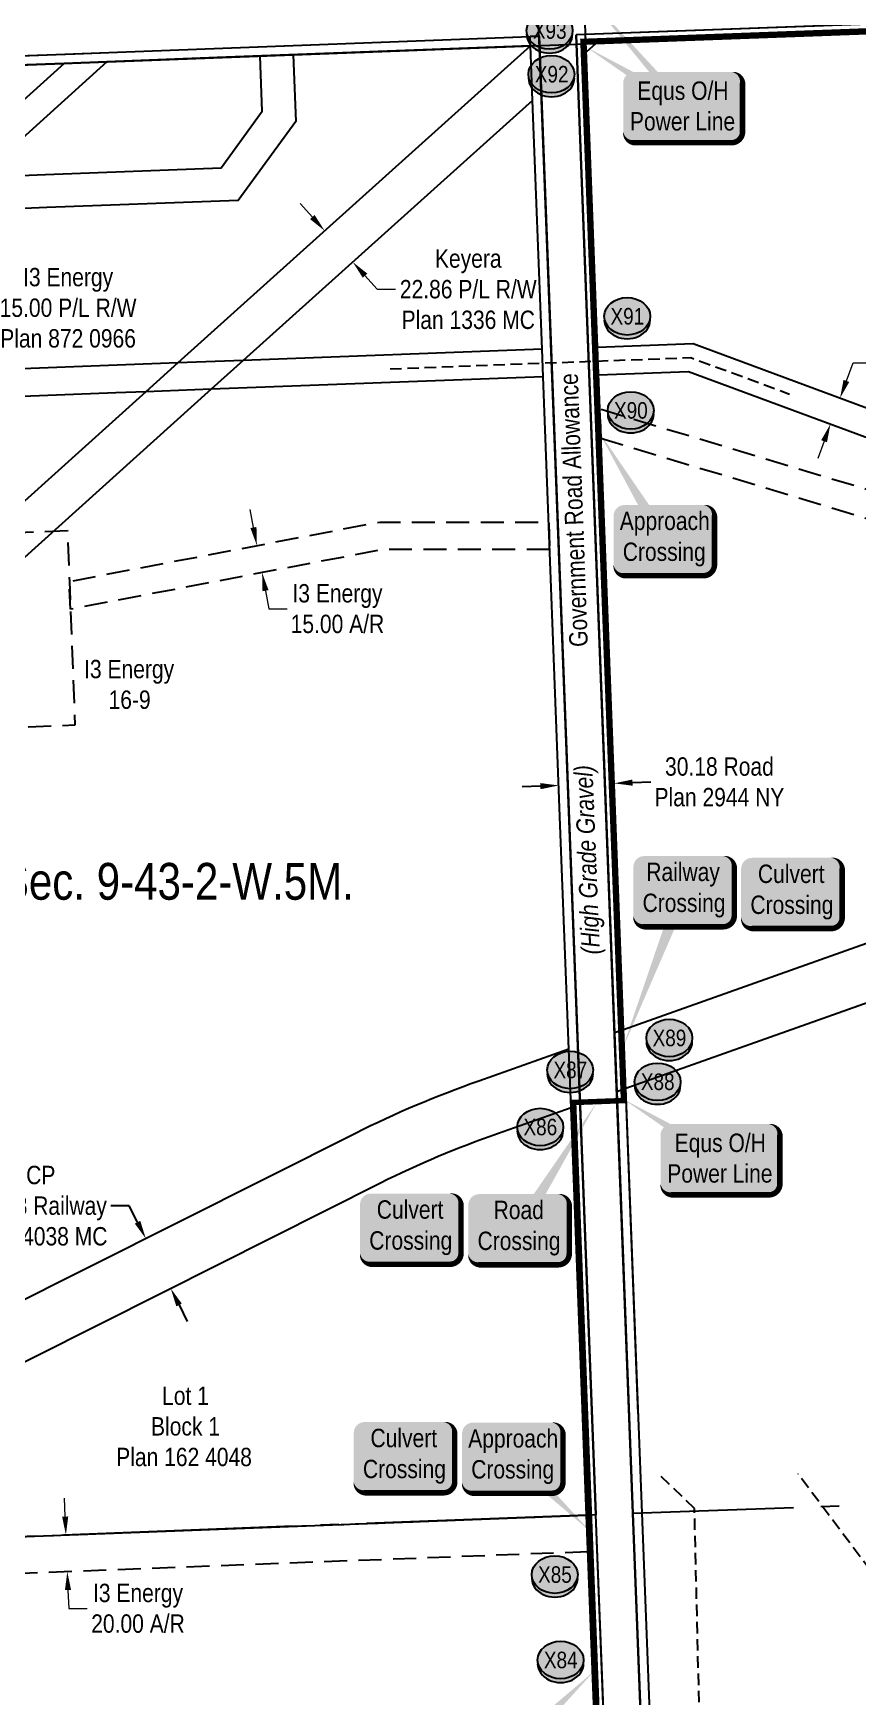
# Model space of a CAD drawing. Extents: x 683901 to 697439, y 5834844 to 5859401.
# Drawn here: x 687605 to 688053, y 5841384 to 5842289 of the extents above; entities that cross this region are included whole.
import ezdxf
from ezdxf.enums import TextEntityAlignment as Align

# ---------------------------------------------------------------- set-up
doc = ezdxf.new("R2010")
doc.units = 0
doc.header["$LTSCALE"] = 5
doc.header["$PDSIZE"] = 0.5
for name, pattern in [('foc-ACCESSROAD', [3.75, 2.5, -1.25]), ('foc-QUARTERLINE', [33, 25, -3, 2, -3]), ('UG_PIPE', [1.875, 1.25, -0.625])]:
    doc.linetypes.add(name, pattern=pattern)
doc.layers.get('Defpoints').update_dxf_attribs({"color": 9})
for name, color, linetype in [('AS-PIPE-UG', 44, 'UG_PIPE'), ('AS-POWER', 104, 'foc-POWER'), ('AS-POWER-T', 104, 'Continuous'), ('AS-TELEPHONE', 224, 'foc-TEL'), ('C-SYMBOL', 7, 'Continuous'), ('CG-NOTES', 7, 'Continuous'), ('F-AR', 190, 'foc-ACCESSROAD'), ('F-RW', 190, 'Continuous'), ('F-WS', 190, 'foc-ACCESSROAD'), ('L-QSEC', 8, 'foc-QUARTERLINE'), ('L-ROAD-T', 7, 'Continuous'), ('L-SEC', 7, 'Continuous'), ('L-TITLEDB', 4, 'Continuous'), ('L-TITLEDB-T', 4, 'Continuous'), ('P-CROSSINGS', 250, 'Continuous')]:
    doc.layers.add(name, color=color, linetype=linetype)
for name, color, linetype, lineweight in [('F-RW-T', 190, 'Continuous', 9), ('F-WS-T', 190, 'Continuous', 9), ('T-TEXT', 48, 'Continuous', 18)]:
    doc.layers.add(name, color=color, linetype=linetype, lineweight=lineweight)
doc.layers.add('P-PROPOSED-WL4', color=7, linetype='Continuous', true_color=0x5b5bc8)
doc.styles.add('175L', font='ARIALN.TTF', dxfattribs={"height": 20})
doc.styles.add('80', font='ARIALN.TTF', dxfattribs={"height": 10})
doc.styles.add('80CG', font='ARIALN.TTF', dxfattribs={"height": 10})
doc.styles.add('80L', font='ARIALN.TTF', dxfattribs={"height": 10})
doc.styles.add('80LS', font='ARIALNI.TTF', dxfattribs={"height": 10})
doc.styles.add('Crossing', font='ARIALN.TTF', dxfattribs={"height": 10})
doc.styles.add('foc-LtypeFont', font='ARIALN.TTF', dxfattribs={"height": 7.35})
doc.linetypes.add('foc-POWER', pattern='A,6,-1,["P",foc-LtypeFont,S=0.2,R=0,X=-0.625,Y=-0.75],-1.24,4', length=12.24)
doc.linetypes.add('foc-TEL', pattern='A,2,-1,["T",foc-LtypeFont,S=0.2,R=0,X=-0.425,Y=-0.75],-1.24,8', length=12.24)
doc.linetypes.add('foc-TEL-NOLINE', pattern='A,0,-2,["T",foc-LtypeFont,S=0.2,R=0,X=-0.425,Y=-0.75],-10.24', length=12.24)
doc.dimstyles.new('Compass 5 000', dxfattribs={"dimscale": 5, "dimtxt": 9, "dimasz": 2, "dimexe": 0.2, "dimexo": 0.0625, "dimgap": 0.5, "dimtad": 0, "dimtih": 1, "dimtoh": 1, "dimzin": 0, "dimdsep": 46, "dimtxsty": '80CG', "dimcen": 0.1, "dimse1": 1, "dimse2": 1, "dimclrd": 256, "dimclrt": 256, "dimaunit": 1, "dimadec": 4, "dimazin": 0, "dimtfac": 0.06, "dimtofl": 0, "dimtmove": 0, "dimatfit": 1, "dimfxl": 0.2, "dimtolj": 1, "dimtzin": 0, "dimlwd": -1, "dimarcsym": 0})

# ---------------------------------------------------------------- blocks, each defined once
blk = doc.blocks.new('*U980')
h = blk.add_hatch(color=59)
edge = h.paths.add_edge_path()
edge.add_line((-21.5, -20), (21.5, -20))
edge.add_arc((21.5, -14), 6, 270, 360)
edge.add_line((27.5, -14), (27.5, 12.5))
edge.add_arc((21.5, 12.5), 6, 0, 90)
edge.add_line((21.5, 18.5), (-21.5, 18.5))
edge.add_arc((-21.5, 12.5), 6, 90, 180)
edge.add_line((-27.5, 12.5), (-27.5, -14))
edge.add_arc((-21.5, -14), 6, 180, 270)
at = {"color": 1, "flags": 128}
blk.add_lwpolyline([(-35.94, 59.12, 0, 7.5, 0), (0, 0, 0, 0, 0)], format="xyseb", dxfattribs=at)
blk.add_lwpolyline([(-21.5, -20, 3, 3, 0), (21.5, -20, 3, 3, 0.414214), (27.5, -14, 3, 3, 0), (27.5, 12.5, 3, 0, 0.414214), (21.5, 18.5, 0, 0, 0), (-21.5, 18.5, 0, 0, 0.414214), (-27.5, 12.5, 0, 0, 0), (-27.5, -14, 0, 3, 0.414214)], format="xyseb", close=True, dxfattribs=at)
at = {"color": 1, "style": '80'}
blk.add_attdef('ENTER_TEXT_001', (-35.99, -5), '', height=10, dxfattribs=at)
blk = doc.blocks.new('*U981')
h = blk.add_hatch(color=59)
edge = h.paths.add_edge_path()
edge.add_line((-21.5, -20), (21.5, -20))
edge.add_arc((21.5, -14), 6, 270, 360)
edge.add_line((27.5, -14), (27.5, 12.5))
edge.add_arc((21.5, 12.5), 6, 0, 90)
edge.add_line((21.5, 18.5), (-21.5, 18.5))
edge.add_arc((-21.5, 12.5), 6, 90, 180)
edge.add_line((-27.5, 12.5), (-27.5, -14))
edge.add_arc((-21.5, -14), 6, 180, 270)
at = {"color": 1, "flags": 128}
blk.add_lwpolyline([(-21.5, -20, 3, 3, 0), (21.5, -20, 3, 3, 0.414214), (27.5, -14, 3, 3, 0), (27.5, 12.5, 3, 0, 0.414214), (21.5, 18.5, 0, 0, 0), (-21.5, 18.5, 0, 0, 0.414214), (-27.5, 12.5, 0, 0, 0), (-27.5, -14, 0, 3, 0.414214)], format="xyseb", close=True, dxfattribs=at)
blk.add_lwpolyline([(-33.76, -87.3, 0, 7.5, 0), (0, 0, 0, 0, 0)], format="xyseb", dxfattribs=at)
at = {"color": 1, "style": '80'}
blk.add_attdef('ENTER_TEXT_001', (-35.99, -5), '', height=10, dxfattribs=at)
blk = doc.blocks.new('*U982')
h = blk.add_hatch(color=254)
edge = h.paths.add_edge_path()
edge.add_line((-21.5, -20), (21.5, -20))
edge.add_arc((21.5, -14), 6, 270, 360)
edge.add_line((27.5, -14), (27.5, 12.5))
edge.add_arc((21.5, 12.5), 6, 0, 90)
edge.add_line((21.5, 18.5), (-21.5, 18.5))
edge.add_arc((-21.5, 12.5), 6, 90, 180)
edge.add_line((-27.5, 12.5), (-27.5, -14))
edge.add_arc((-21.5, -14), 6, 180, 270)
at = {"color": 160, "flags": 128}
blk.add_lwpolyline([(-21.5, -20, 3, 3, 0), (21.5, -20, 3, 3, 0.414214), (27.5, -14, 3, 3, 0), (27.5, 12.5, 3, 0, 0.414214), (21.5, 18.5, 0, 0, 0), (-21.5, 18.5, 0, 0, 0.414214), (-27.5, 12.5, 0, 0, 0), (-27.5, -14, 0, 3, 0.414214)], format="xyseb", close=True, dxfattribs=at)
at = {"color": 160, "style": '80'}
blk.add_attdef('ENTER_TEXT_001', (-26.85, -4.92), '', height=10, dxfattribs=at)
blk = doc.blocks.new('*U989')
h = blk.add_hatch(color=59)
edge = h.paths.add_edge_path()
edge.add_line((-21.5, -20), (21.5, -20))
edge.add_arc((21.5, -14), 6, 270, 360)
edge.add_line((27.5, -14), (27.5, 12.5))
edge.add_arc((21.5, 12.5), 6, 0, 90)
edge.add_line((21.5, 18.5), (-21.5, 18.5))
edge.add_arc((-21.5, 12.5), 6, 90, 180)
edge.add_line((-27.5, 12.5), (-27.5, -14))
edge.add_arc((-21.5, -14), 6, 180, 270)
at = {"color": 1, "flags": 128}
blk.add_lwpolyline([(42.89, 69.02, 0, 7.5, 0), (0, 0, 0, 0, 0)], format="xyseb", dxfattribs=at)
blk.add_lwpolyline([(-21.5, -20, 3, 3, 0), (21.5, -20, 3, 3, 0.414214), (27.5, -14, 3, 3, 0), (27.5, 12.5, 3, 0, 0.414214), (21.5, 18.5, 0, 0, 0), (-21.5, 18.5, 0, 0, 0.414214), (-27.5, 12.5, 0, 0, 0), (-27.5, -14, 0, 3, 0.414214)], format="xyseb", close=True, dxfattribs=at)
at = {"color": 1, "style": '80'}
blk.add_attdef('ENTER_TEXT_001', (-35.99, -5), '', height=10, dxfattribs=at)
blk = doc.blocks.new('*U990')
h = blk.add_hatch(color=254)
edge = h.paths.add_edge_path()
edge.add_line((-21.5, -20), (21.5, -20))
edge.add_arc((21.5, -14), 6, 270, 360)
edge.add_line((27.5, -14), (27.5, 12.5))
edge.add_arc((21.5, 12.5), 6, 0, 90)
edge.add_line((21.5, 18.5), (-21.5, 18.5))
edge.add_arc((-21.5, 12.5), 6, 90, 180)
edge.add_line((-27.5, 12.5), (-27.5, -14))
edge.add_arc((-21.5, -14), 6, 180, 270)
at = {"color": 160, "flags": 128}
blk.add_lwpolyline([(-21.5, -20, 3, 3, 0), (21.5, -20, 3, 3, 0.414214), (27.5, -14, 3, 3, 0), (27.5, 12.5, 3, 0, 0.414214), (21.5, 18.5, 0, 0, 0), (-21.5, 18.5, 0, 0, 0.414214), (-27.5, 12.5, 0, 0, 0), (-27.5, -14, 0, 3, 0.414214)], format="xyseb", close=True, dxfattribs=at)
at = {"color": 160, "style": '80'}
blk.add_attdef('ENTER_TEXT_001', (-26.85, -4.92), '', height=10, dxfattribs=at)
blk = doc.blocks.new('*U991')
h = blk.add_hatch(color=59)
edge = h.paths.add_edge_path()
edge.add_line((-21.5, -20), (21.5, -20))
edge.add_arc((21.5, -14), 6, 270, 360)
edge.add_line((27.5, -14), (27.5, 12.5))
edge.add_arc((21.5, 12.5), 6, 0, 90)
edge.add_line((21.5, 18.5), (-21.5, 18.5))
edge.add_arc((-21.5, 12.5), 6, 90, 180)
edge.add_line((-27.5, 12.5), (-27.5, -14))
edge.add_arc((-21.5, -14), 6, 180, 270)
at = {"color": 1, "flags": 128}
blk.add_lwpolyline([(-21.5, -20, 3, 3, 0), (21.5, -20, 3, 3, 0.414214), (27.5, -14, 3, 3, 0), (27.5, 12.5, 3, 0, 0.414214), (21.5, 18.5, 0, 0, 0), (-21.5, 18.5, 0, 0, 0.414214), (-27.5, 12.5, 0, 0, 0), (-27.5, -14, 0, 3, 0.414214)], format="xyseb", close=True, dxfattribs=at)
blk.add_lwpolyline([(42.07, -40.44, 0, 7.5, 0), (0, 0, 0, 0, 0)], format="xyseb", dxfattribs=at)
at = {"color": 1, "style": '80'}
blk.add_attdef('ENTER_TEXT_001', (-35.99, -5), '', height=10, dxfattribs=at)
blk = doc.blocks.new('*U992')
h = blk.add_hatch(color=254)
edge = h.paths.add_edge_path()
edge.add_line((-21.5, -20), (21.5, -20))
edge.add_arc((21.5, -14), 6, 270, 360)
edge.add_line((27.5, -14), (27.5, 12.5))
edge.add_arc((21.5, 12.5), 6, 0, 90)
edge.add_line((21.5, 18.5), (-21.5, 18.5))
edge.add_arc((-21.5, 12.5), 6, 90, 180)
edge.add_line((-27.5, 12.5), (-27.5, -14))
edge.add_arc((-21.5, -14), 6, 180, 270)
at = {"color": 160, "flags": 128}
blk.add_lwpolyline([(-21.5, -20, 3, 3, 0), (21.5, -20, 3, 3, 0.414214), (27.5, -14, 3, 3, 0), (27.5, 12.5, 3, 0, 0.414214), (21.5, 18.5, 0, 0, 0), (-21.5, 18.5, 0, 0, 0.414214), (-27.5, 12.5, 0, 0, 0), (-27.5, -14, 0, 3, 0.414214)], format="xyseb", close=True, dxfattribs=at)
at = {"color": 160, "style": '80'}
blk.add_attdef('ENTER_TEXT_001', (-26.85, -4.92), '', height=10, dxfattribs=at)
blk = doc.blocks.new('*U993')
h = blk.add_hatch(color=59)
edge = h.paths.add_edge_path()
edge.add_line((-21.5, -20), (21.5, -20))
edge.add_arc((21.5, -14), 6, 270, 360)
edge.add_line((27.5, -14), (27.5, 12.5))
edge.add_arc((21.5, 12.5), 6, 0, 90)
edge.add_line((21.5, 18.5), (-21.5, 18.5))
edge.add_arc((-21.5, 12.5), 6, 90, 180)
edge.add_line((-27.5, 12.5), (-27.5, -14))
edge.add_arc((-21.5, -14), 6, 180, 270)
at = {"color": 1, "flags": 128}
blk.add_lwpolyline([(41.78, 40.34, 0, 7.5, 0), (0, 0, 0, 0, 0)], format="xyseb", dxfattribs=at)
blk.add_lwpolyline([(-21.5, -20, 3, 3, 0), (21.5, -20, 3, 3, 0.414214), (27.5, -14, 3, 3, 0), (27.5, 12.5, 3, 0, 0.414214), (21.5, 18.5, 0, 0, 0), (-21.5, 18.5, 0, 0, 0.414214), (-27.5, 12.5, 0, 0, 0), (-27.5, -14, 0, 3, 0.414214)], format="xyseb", close=True, dxfattribs=at)
at = {"color": 1, "style": '80'}
blk.add_attdef('ENTER_TEXT_001', (-35.99, -5), '', height=10, dxfattribs=at)
blk = doc.blocks.new('*D1255')
at = {"layer": 'Defpoints', "color": 0, "transparency": 16777216}
for p in [(687778.45, 5842164.77), (687610.75, 5842044.66), (687626.04, 5842027.66)]:
    blk.add_point(p, dxfattribs=at)
at = {"layer": 'F-RW-T', "transparency": 16777216}
for p, q in [((687756.47, 5842189.2), (687749.78, 5842196.63)), ((687785.13, 5842157.33), (687791.82, 5842149.9)), ((687791.82, 5842149.9), (687801.82, 5842149.9))]:
    blk.add_line(p, q, dxfattribs=at)
for points in [[(687757.71, 5842190.31), (687755.23, 5842188.08), (687763.16, 5842181.76)], [(687786.37, 5842158.45), (687783.89, 5842156.22), (687778.45, 5842164.77)]]:
    blk.add_solid(points, dxfattribs=at)
at = {"layer": 'F-RW-T', "transparency": 16777216, "insert": (687841.36, 5842149.9), "char_height": 10, "attachment_point": 5, "style": '80CG'}
blk.add_mtext('\\A1;Keyera\\P22.86 P/L R/W\\PPlan 1336 MC', dxfattribs=at)
blk = doc.blocks.new('*D1260')
at = {"layer": 'Defpoints', "color": 0, "transparency": 16777216}
for p in [(688038.59, 5842076.6), (688109.52, 5842066.34), (688104.31, 5842052.27)]:
    blk.add_point(p, dxfattribs=at)
at = {"layer": 'F-RW-T', "transparency": 16777216}
for p, q in [((688047.27, 5842100.05), (688050.9, 5842109.85)), ((688050.9, 5842109.85), (688060.9, 5842109.85)), ((688035.11, 5842067.22), (688031.64, 5842057.84))]:
    blk.add_line(p, q, dxfattribs=at)
for points in [[(688045.71, 5842100.63), (688048.83, 5842099.47), (688043.8, 5842090.67)], [(688033.55, 5842067.8), (688036.68, 5842066.64), (688038.59, 5842076.6)]]:
    blk.add_solid(points, dxfattribs=at)
at = {"layer": 'F-RW-T', "transparency": 16777216, "insert": (688099.98, 5842109.85), "char_height": 10, "attachment_point": 5, "style": '80CG'}
blk.add_mtext('\\A1;CNRL\\P15.00 P/L R/W\\PPlan 902 0088', dxfattribs=at)
blk = doc.blocks.new('*D1269')
at = {"layer": 'Defpoints', "color": 0, "transparency": 16777216}
for p in [(687558.51, 5842138.25), (687543.86, 5842131.85), (687558.83, 5842132.74)]:
    blk.add_point(p, dxfattribs=at)
at = {"layer": 'F-RW-T', "transparency": 16777216}
for p, q in [((687568.49, 5842138.85), (687584.39, 5842139.8)), ((687533.55, 5842136.76), (687523.56, 5842136.17))]:
    blk.add_line(p, q, dxfattribs=at)
for points in [[(687533.45, 5842138.43), (687533.65, 5842135.1), (687543.53, 5842137.36)], [(687568.39, 5842140.51), (687568.59, 5842137.18), (687558.51, 5842138.25)]]:
    blk.add_solid(points, dxfattribs=at)
at = {"layer": 'F-RW-T', "transparency": 16777216, "insert": (687623.47, 5842139.8), "char_height": 10, "attachment_point": 5, "style": '80CG'}
blk.add_mtext('\\A1;I3 Energy\\P15.00 P/L R/W\\PPlan 872 0966', dxfattribs=at)
blk = doc.blocks.new('*D1317')
at = {"layer": 'Defpoints', "color": 0, "transparency": 16777216}
for p in [(687722.88, 5842009.79), (687725.7, 5841995.06), (687729.1, 5841995.71)]:
    blk.add_point(p, dxfattribs=at)
at = {"layer": 'F-RW-T', "transparency": 16777216}
for p, q in [((687724.4, 5842020.27), (687722.53, 5842030.09)), ((687730.98, 5841985.89), (687732.85, 5841976.07)), ((687732.85, 5841976.07), (687742.85, 5841976.07))]:
    blk.add_line(p, q, dxfattribs=at)
for points in [[(687726.04, 5842020.58), (687722.77, 5842019.95), (687726.28, 5842010.44)], [(687732.61, 5841986.2), (687729.34, 5841985.58), (687729.1, 5841995.71)]]:
    blk.add_solid(points, dxfattribs=at)
at = {"layer": 'F-RW-T', "transparency": 16777216, "insert": (687770.14, 5841976.07), "char_height": 10, "attachment_point": 5, "style": '80CG'}
blk.add_mtext('\\A1;I3 Energy\\P15.00 A/R', dxfattribs=at)
blk = doc.blocks.new('*D1318')
at = {"layer": 'Defpoints', "color": 0, "transparency": 16777216}
for p in [(687617.57, 5841471.88), (687618.34, 5841451.89), (687623.04, 5841452.07)]:
    blk.add_point(p, dxfattribs=at)
at = {"layer": 'F-RW-T', "transparency": 16777216}
for p, q in [((687621.9, 5841482.05), (687621.52, 5841492.04)), ((687623.42, 5841442.08), (687623.8, 5841432.09)), ((687623.8, 5841432.09), (687633.8, 5841432.09))]:
    blk.add_line(p, q, dxfattribs=at)
for points in [[(687623.56, 5841482.11), (687620.23, 5841481.99), (687622.28, 5841472.06)], [(687625.09, 5841442.14), (687621.76, 5841442.02), (687623.04, 5841452.07)]]:
    blk.add_solid(points, dxfattribs=at)
at = {"layer": 'F-RW-T', "transparency": 16777216, "insert": (687661.54, 5841432.09), "char_height": 10, "attachment_point": 5, "style": '80CG'}
blk.add_mtext('\\A1;I3 Energy\\P20.00 A/R', dxfattribs=at)
blk = doc.blocks.new('*D1138')
at = {"layer": 'Defpoints', "color": 0, "transparency": 16777216}
for p in [(687665.78, 5841633.3), (687675.59, 5841638.22), (687689.21, 5841611.08)]:
    blk.add_point(p, dxfattribs=at)
at = {"layer": 'L-TITLEDB-T', "transparency": 16777216}
for p, q in [((687656.81, 5841651.18), (687646.81, 5841651.18)), ((687661.29, 5841642.24), (687656.81, 5841651.18)), ((687683.88, 5841597.21), (687688.37, 5841588.28))]:
    blk.add_line(p, q, dxfattribs=at)
for points in [[(687662.78, 5841642.98), (687659.81, 5841641.49), (687665.78, 5841633.3)], [(687685.37, 5841597.96), (687682.39, 5841596.47), (687679.4, 5841606.15)]]:
    blk.add_solid(points, dxfattribs=at)
at = {"layer": 'L-TITLEDB-T', "transparency": 16777216, "insert": (687608.61, 5841651.18), "char_height": 10, "attachment_point": 5, "style": '80CG'}
blk.add_mtext('\\A1;CP\\P30.48 Railway\\PPlan 4038 MC', dxfattribs=at)
blk = doc.blocks.new('*D1139')
at = {"layer": 'Defpoints', "color": 0, "transparency": 16777216}
for p in [(687890.49, 5841883.86), (687920.64, 5841885.01), (687890.64, 5841879.9)]:
    blk.add_point(p, dxfattribs=at)
at = {"layer": 'L-TITLEDB-T', "transparency": 16777216}
for p, q in [((687880.65, 5841879.52), (687870.65, 5841879.14)), ((687930.78, 5841881.43), (687940.77, 5841881.81))]:
    blk.add_line(p, q, dxfattribs=at)
for points in [[(687880.58, 5841881.19), (687880.71, 5841877.86), (687890.64, 5841879.9)], [(687930.72, 5841883.1), (687930.84, 5841879.77), (687920.79, 5841881.05)]]:
    blk.add_solid(points, dxfattribs=at)
at = {"layer": 'L-TITLEDB-T', "transparency": 16777216, "insert": (687978.13, 5841881.81), "char_height": 10, "attachment_point": 5, "style": '80CG'}
blk.add_mtext('\\A1;30.18 Road\\PPlan 2944 NY', dxfattribs=at)
blk = doc.blocks.new('*U893')
h = blk.add_hatch(color=255)
edge = h.paths.add_edge_path()
edge.add_line((-26.5, -20), (26.5, -20))
edge.add_arc((26.5, -14), 6, 270, 360)
edge.add_line((32.5, -14), (32.5, 12.5))
edge.add_arc((26.5, 12.5), 6, 0, 90)
edge.add_line((26.5, 18.5), (-26.5, 18.5))
edge.add_arc((-26.5, 12.5), 6, 90, 180)
edge.add_line((-32.5, 12.5), (-32.5, -14))
edge.add_arc((-26.5, -14), 6, 180, 270)
at = {"color": 104, "flags": 128}
blk.add_lwpolyline([(-52.78, 32.1, 0, 7.5, 0), (0, 0, 0, 0, 0)], format="xyseb", dxfattribs=at)
blk.add_lwpolyline([(-26.5, -20, 3, 3, 0), (26.5, -20, 3, 3, 0.414214), (32.5, -14, 3, 3, 0), (32.5, 12.5, 3, 0, 0.414214), (26.5, 18.5, 0, 0, 0), (-26.5, 18.5, 0, 0, 0.414214), (-32.5, 12.5, 0, 0, 0), (-32.5, -14, 0, 3, 0.414214)], format="xyseb", close=True, dxfattribs=at)
at = {"color": 104, "style": '80'}
blk.add_attdef('ENTER_TEXT_001', (-26.85, -4.92), '', height=10, dxfattribs=at)
blk = doc.blocks.new('*U908')
h = blk.add_hatch(color=255)
edge = h.paths.add_edge_path()
edge.add_line((-26.5, -20), (26.5, -20))
edge.add_arc((26.5, -14), 6, 270, 360)
edge.add_line((32.5, -14), (32.5, 12.5))
edge.add_arc((26.5, 12.5), 6, 0, 90)
edge.add_line((26.5, 18.5), (-26.5, 18.5))
edge.add_arc((-26.5, 12.5), 6, 90, 180)
edge.add_line((-32.5, 12.5), (-32.5, -14))
edge.add_arc((-26.5, -14), 6, 180, 270)
at = {"color": 104, "flags": 128}
blk.add_lwpolyline([(-52.78, 32.1, 0, 7.5, 0), (0, 0, 0, 0, 0)], format="xyseb", dxfattribs=at)
blk.add_lwpolyline([(-26.5, -20, 3, 3, 0), (26.5, -20, 3, 3, 0.414214), (32.5, -14, 3, 3, 0), (32.5, 12.5, 3, 0, 0.414214), (26.5, 18.5, 0, 0, 0), (-26.5, 18.5, 0, 0, 0.414214), (-32.5, 12.5, 0, 0, 0), (-32.5, -14, 0, 3, 0.414214)], format="xyseb", close=True, dxfattribs=at)
at = {"color": 104, "style": '80'}
blk.add_attdef('ENTER_TEXT_001', (-26.85, -4.92), '', height=10, dxfattribs=at)
blk = doc.blocks.new('xing2')
h = blk.add_hatch(color=50)
h.dxf.hatch_style = 1
edge = h.paths.add_edge_path()
edge.add_ellipse((0, 0), major_axis=(-12.5, 0), ratio=0.816297, start_angle=0, end_angle=360)
h = blk.add_hatch(color=250)
h.dxf.hatch_style = 1
edge = h.paths.add_edge_path()
edge.add_ellipse((0, -2.05), major_axis=(-12.5, 0), ratio=0.816297, start_angle=0, end_angle=180)
edge.add_line((12.5, -2.05), (12.5, 0))
edge.add_ellipse((0, 0), major_axis=(-12.5, 0), ratio=0.816297, start_angle=0, end_angle=180, ccw=False)
edge.add_line((-12.5, 0), (-12.5, -2.05))
at = {"color": 250}
blk.add_ellipse((0, 0), major_axis=(-12.5, 0), ratio=0.816297, dxfattribs=at)
blk.add_ellipse((0, -2.05), major_axis=(-12.5, 0), ratio=0.816297, start_param=0, end_param=3.141593, dxfattribs=at)
at = {"color": 250, "style": 'Crossing'}
blk.add_attdef('CROSSING', text='', height=9, dxfattribs=at).set_placement((0.09, 0.02), align=Align.MIDDLE_CENTER)
at = {"color": 250, "style": 'Crossing', "flags": 1}
for tag, p in [('OWNER', (0.09, -12.49)), ('DESCRIPTION', (0.09, -25.77)), ('LOCATION', (0.09, -39.3)), ('DWG_REF', (0.09, -52.84))]:
    blk.add_attdef(tag, text='', height=9, dxfattribs=at).set_placement(p, align=Align.MIDDLE_CENTER)

msp = doc.modelspace()

# ---------------------------------------------------------------- linework, layer by layer
at = {"layer": 'AS-PIPE-UG', "flags": 128}
for points in [[(687798.84, 5842106.646), (687962.551, 5842112.751), (688016.223, 5842092.878)], [(687964.525, 5841486.497), (687946.304, 5841503.942)], [(688060.415, 5841452.729), (688020.973, 5841505.261)], [(688038.41, 5841297.465), (687969.201, 5841291.17), (687964.525, 5841486.497)]]:
    msp.add_lwpolyline(points, dxfattribs=at)
at = {"layer": 'AS-POWER', "flags": 128}
msp.add_lwpolyline([(687933.922, 5841537.904), (687904.423, 5842308.598)], dxfattribs=at)
at = {"layer": 'AS-POWER-T', "flags": 128}
msp.add_lwpolyline([(687904.223, 5842311.707, 0, 5, 0), (687958.241, 5842249.659, 0, 0, 0)], format="xyseb", dxfattribs=at)
at = {"layer": 'AS-TELEPHONE', "linetype": 'foc-TEL-NOLINE', "flags": 128}
for points in [[(687942.215, 5840672.176), (687910.849, 5841483.054), (687848.212, 5843112.381), (687786.621, 5844721.086), (687730.801, 5846190.68), (687715.753, 5846190.106), (687698.772, 5846639.392), (687713.735, 5846639.968), (687694.216, 5847153.865), (687690.774, 5847245.489), (687675.615, 5847244.884), (687667.977, 5847449.231), (687678.143, 5847449.762), (687683.095, 5847449.952), (687632.86, 5848787.367), (687572.447, 5850395.069), (687511.895, 5852003.159), (687450.353, 5853631.115), (687358.022, 5856062.335), (687265.59, 5858494.225), (687262.737, 5858568.877)], [(686975.795, 5842253.488), (687076.063, 5842252.329), (687900.345, 5842283.337), (688811.404, 5842316.815)]]:
    msp.add_lwpolyline(points, dxfattribs=at)
at = {"layer": 'C-SYMBOL', "color": 3, "flags": 128}
for points in [[(687728.067, 5842276.863), (687728.071, 5842276.753)], [(687746.054, 5842277.541), (687746.058, 5842277.431)]]:
    msp.add_lwpolyline(points, dxfattribs=at)
at = {"layer": 'F-AR', "flags": 128}
for points in [[(687913.602, 5842068.847), (688190.609, 5841985.43), (688189.97, 5842001.288), (687912.996, 5842084.695)], [(687885.713, 5842008.225), (687794.62, 5842008.235), (687624.75, 5841975.764), (687624.17, 5841990.925), (687793.2, 5842023.235), (687885.14, 5842023.225)], [(687906.594, 5841462.877), (687402.326, 5841443.662), (687362.189, 5841423.654), (687369.931, 5841121.638), (687349.937, 5841121.125), (687341.87, 5841435.872), (687397.259, 5841463.483), (687905.82, 5841482.862)]]:
    msp.add_lwpolyline(points, close=True, dxfattribs=at)
at = {"layer": 'F-RW', "flags": 128}
for points in [[(687875.223, 5842282.41), (687683.183, 5842109.836)], [(687910.645, 5842283.51), (687905.558, 5842278.931)], [(686998.312, 5841669.384), (687340.294, 5841978.236), (687361.681, 5842017.77), (687575.241, 5842210.952), (687611.136, 5842212.311), (687706.742, 5842215.931), (687729.201, 5842246.78), (687728.071, 5842276.753)], [(687621.256, 5842272.835), (687565.146, 5842222.176)], [(687644.624, 5842273.715), (687575.209, 5842211.044)], [(687746.058, 5842277.431), (687747.423, 5842241.227), (687716.153, 5842198.274), (687611.817, 5842194.324), (687582.398, 5842193.21)], [(687876.361, 5842252.684), (687718.883, 5842111.171)], [(687911.707, 5842118.371), (687963.758, 5842120.316)], [(687963.758, 5842120.316), (688190.851, 5842036.222)], [(687683.183, 5842109.836), (687560.476, 5842105.246)], [(687683.183, 5842109.836), (687665.749, 5842094.168)], [(687718.883, 5842111.171), (687683.183, 5842109.836)], [(687718.883, 5842111.171), (687701.449, 5842095.504)], [(687881.542, 5842117.244), (687718.883, 5842111.171)], [(687882.116, 5842102.25), (687701.449, 5842095.504)], [(687912.281, 5842103.377), (687961.343, 5842105.201)], [(687961.343, 5842105.201), (688188.453, 5842021.11)], [(687649.399, 5842093.534), (687561.359, 5842090.111)], [(687665.749, 5842094.168), (687566.474, 5842004.809)], [(687701.449, 5842095.504), (687568.219, 5841975.653)], [(687665.749, 5842094.168), (687649.399, 5842093.534)], [(687701.449, 5842095.504), (687665.749, 5842094.168)]]:
    msp.add_lwpolyline(points, dxfattribs=at)
at = {"layer": 'F-WS', "flags": 128}
msp.add_lwpolyline([(687517.19, 5842014.503), (687623.113, 5842018.555), (687624.17, 5841990.925), (687627.165, 5841912.632), (687521.243, 5841908.58)], close=True, dxfattribs=at)
at = {"layer": 'L-QSEC', "flags": 128}
for points in [[(688842.92, 5841515.747), (687930.952, 5841483.759)], [(687910.849, 5841483.054), (687006.822, 5841448.606)]]:
    msp.add_lwpolyline(points, dxfattribs=at)
at = {"layer": 'L-SEC', "flags": 128}
for points in [[(688712.599, 5842318.148), (688306.378, 5842303.219), (688306.378, 5842303.219), (687900.155, 5842288.29)], [(687075.868, 5842257.356), (687477.961, 5842272.454), (687880.055, 5842287.551)], [(687880.055, 5842287.551), (687895.452, 5841885.302), (687910.849, 5841483.054)], [(687930.952, 5841483.759), (687915.554, 5841886.025), (687900.155, 5842288.29)], [(687942.215, 5840672.176), (687926.531, 5841077.615), (687926.531, 5841077.615), (687910.849, 5841483.054)], [(687962.315, 5840672.966), (687946.635, 5841078.363), (687930.952, 5841483.759)]]:
    msp.add_lwpolyline(points, dxfattribs=at)
at = {"layer": 'L-TITLEDB', "flags": 128}
for points in [[(688712.599, 5842318.148), (687905.191, 5842288.491)], [(688285.224, 5842297.367), (687910.645, 5842283.51)], [(687650.441, 5842278.966), (687875.033, 5842287.392)], [(687875.223, 5842282.41), (687704.574, 5842275.977)], [(687880.054, 5842287.552), (687875.033, 5842287.392)], [(687875.223, 5842282.41), (687875.033, 5842287.392)], [(687876.361, 5842252.684), (687875.223, 5842282.41)], [(687910.849, 5841483.054), (687880.054, 5842287.552)], [(687905.191, 5842288.491), (687900.165, 5842288.304)], [(687900.165, 5842288.304), (687920.95, 5841745.243)], [(687905.391, 5842283.313), (687905.191, 5842288.491)], [(687910.645, 5842283.51), (687905.391, 5842283.313)], [(687905.558, 5842278.931), (687905.391, 5842283.313)], [(687621.256, 5842272.835), (687585.609, 5842271.46)], [(687591.469, 5842276.755), (687627.077, 5842278.091)], [(687644.624, 5842273.715), (687621.256, 5842272.835)], [(687627.077, 5842278.091), (687650.441, 5842278.966)], [(687704.574, 5842275.977), (687644.624, 5842273.715)], [(687911.707, 5842118.371), (687905.558, 5842278.931)], [(687881.542, 5842117.244), (687876.361, 5842252.684)], [(687882.116, 5842102.25), (687881.542, 5842117.244)], [(687912.281, 5842103.377), (687911.707, 5842118.371)], [(687891.821, 5841848.6), (687882.116, 5842102.25)], [(687925.918, 5841747.007), (687912.281, 5842103.377)], [(688427.093, 5841924.863), (687925.918, 5841747.007)], [(687927.14, 5841715.086), (688437.11, 5841896.064)], [(687896.117, 5841736.415), (687891.821, 5841848.6)], [(687925.918, 5841747.007), (687920.95, 5841745.243)], [(687920.95, 5841745.243), (687922.173, 5841713.322)], [(687896.117, 5841736.415), (687847.09, 5841719.067)], [(687897.336, 5841704.506), (687896.117, 5841736.415)], [(687922.173, 5841713.322), (687927.14, 5841715.086)], [(687922.173, 5841713.322), (687930.959, 5841483.757)], [(687935.988, 5841483.932), (687927.14, 5841715.086)], [(687897.336, 5841704.506), (687857.326, 5841690.347)], [(687905.82, 5841482.863), (687897.336, 5841704.506)], [(687779.967, 5841690.591), (687345.113, 5841472.409)], [(687793.574, 5841663.506), (687674.874, 5841603.873)], [(687674.874, 5841603.873), (687395.281, 5841463.447)], [(687395.197, 5841463.405), (687905.82, 5841482.872)], [(687921.021, 5841090.38), (687905.82, 5841482.863)], [(687942.215, 5840672.177), (687910.849, 5841483.054)], [(687930.959, 5841483.757), (687962.313, 5840672.965)], [(687967.338, 5840673.162), (687935.988, 5841483.932)]]:
    msp.add_lwpolyline(points, dxfattribs=at)
for points in [[(687847.09, 5841719.067, 0.0305659), (687779.967, 5841690.591)], [(687857.326, 5841690.347, 0.0305517), (687793.574, 5841663.506)]]:
    msp.add_lwpolyline(points, format="xyb", dxfattribs=at)
at = {"layer": 'P-PROPOSED-WL4', "flags": 128}
msp.add_lwpolyline([(687783.093, 5844720.962, 3, 3, 0), (687800.936, 5844254.597, 3, 3, 0), (687800.936, 5844254.597, 3, 3, 0), (687813.834, 5843916.797, 3, 3, 0), (687844.662, 5843112.248, 3, 3, 0), (687859.208, 5842734.707, 3, 3, 0), (687886.484, 5842735.758, 3, 3, 0), (687902.784, 5842312.222, 3, 3, 0), (688255.28, 5842325.232, 3, 3, 0), (688256.295, 5842297.798, 3, 3, 0), (687903.834, 5842284.756, 3, 3, 0), (687924.419, 5841746.95, 3, 3, 0), (687925.641, 5841715.029, 3, 3, 0), (687925.894, 5841708.426, 3, 3, 0), (687898.727, 5841707.388, 3, 3, 0), (687907.319, 5841482.919, 3, 3, 0), (687938.689, 5840672.056, 3, 3, 0), (687971.124, 5839870.922, 3, 3, 0)], format="xyseb", dxfattribs=at)

# ---------------------------------------------------------------- block references
at = {"layer": 'AS-POWER-T'}
ref = msp.add_blockref('*U908', (687958.241, 5842249.659), dxfattribs=dict(at, xscale=0.99969901, yscale=0.99969901, zscale=0.99969901))
ref.add_attrib('ENTER_TEXT_001', 'Equs O/H', (687933.439, 5842252.985), dxfattribs={"layer": '0', "color": 104, "height": 9.997, "style": '80'})
ref.add_attrib('ENTER_TEXT_002', 'Power Line', (687929.406, 5842236.323), dxfattribs={"layer": '0', "color": 104, "height": 9.997, "style": '80'})
ref = msp.add_blockref('*U893', (687978.571, 5841677.122), dxfattribs=dict(at, xscale=0.99969901, yscale=0.99969901, zscale=0.99969901))
ref.add_attrib('ENTER_TEXT_001', 'Equs O/H', (687953.769, 5841680.448), dxfattribs={"layer": '0', "color": 104, "height": 9.997, "style": '80'})
ref.add_attrib('ENTER_TEXT_002', 'Power Line', (687949.736, 5841663.786), dxfattribs={"layer": '0', "color": 104, "height": 9.997, "style": '80'})
at = {"layer": 'CG-NOTES'}
ref = msp.add_blockref('*U980', (687947.964, 5842014.026), dxfattribs=dict(at, xscale=0.999081924950458, yscale=0.999081924950458, zscale=0.999081924950458))
ref.add_attrib('ENTER_TEXT_001', 'Approach', (687923.863, 5842018.913), dxfattribs={"layer": '0', "color": 1, "height": 9.9908, "style": '80'})
ref.add_attrib('ENTER_TEXT_002', 'Crossing', (687925.508, 5842002.085), dxfattribs={"layer": '0', "color": 1, "height": 9.9908, "style": '80'})
ref = msp.add_blockref('*U981', (687958.735, 5841822.989), dxfattribs=dict(at, xscale=0.999081924950458, yscale=0.999081924950458, zscale=0.999081924950458))
ref.add_attrib('ENTER_TEXT_001', 'Railway', (687938.317, 5841827.876), dxfattribs={"layer": '0', "color": 1, "height": 9.9908, "style": '80'})
ref.add_attrib('ENTER_TEXT_002', 'Crossing', (687936.279, 5841811.048), dxfattribs={"layer": '0', "color": 1, "height": 9.9908, "style": '80'})
ref = msp.add_blockref('*U982', (688017.464, 5841822.02), dxfattribs=dict(at, xscale=1.000131017163248, yscale=1.000131017163248, zscale=1.000131017163248))
ref.add_attrib('ENTER_TEXT_001', 'Culvert', (687999.082, 5841826.824), dxfattribs={"layer": '0', "color": 160, "height": 10.0013, "style": '80'})
ref.add_attrib('ENTER_TEXT_002', 'Crossing', (687994.985, 5841809.978), dxfattribs={"layer": '0', "color": 160, "height": 10.0013, "style": '80'})
ref = msp.add_blockref('*U989', (687868.881, 5841639.049), dxfattribs=dict(at, xscale=0.999081924950458, yscale=0.999081924950458, zscale=0.999081924950458))
ref.add_attrib('ENTER_TEXT_001', 'Road', (687855.183, 5841643.937), dxfattribs={"layer": '0', "color": 1, "height": 9.9908, "style": '80'})
ref.add_attrib('ENTER_TEXT_002', 'Crossing', (687846.426, 5841627.108), dxfattribs={"layer": '0', "color": 1, "height": 9.9908, "style": '80'})
ref = msp.add_blockref('*U990', (687809.933, 5841639.347), dxfattribs=dict(at, xscale=1.000131017163248, yscale=1.000131017163248, zscale=1.000131017163248))
ref.add_attrib('ENTER_TEXT_001', 'Culvert', (687791.55, 5841644.151), dxfattribs={"layer": '0', "color": 160, "height": 10.0013, "style": '80'})
ref.add_attrib('ENTER_TEXT_002', 'Crossing', (687787.454, 5841627.305), dxfattribs={"layer": '0', "color": 160, "height": 10.0013, "style": '80'})
ref = msp.add_blockref('*U992', (687806.502, 5841515.006), dxfattribs=dict(at, xscale=1.000131017163248, yscale=1.000131017163248, zscale=1.000131017163248))
ref.add_attrib('ENTER_TEXT_001', 'Culvert', (687788.12, 5841519.81), dxfattribs={"layer": '0', "color": 160, "height": 10.0013, "style": '80'})
ref.add_attrib('ENTER_TEXT_002', 'Crossing', (687784.023, 5841502.964), dxfattribs={"layer": '0', "color": 160, "height": 10.0013, "style": '80'})
ref = msp.add_blockref('*U991', (687865.451, 5841514.709), dxfattribs=dict(at, xscale=0.999081924950458, yscale=0.999081924950458, zscale=0.999081924950458))
ref.add_attrib('ENTER_TEXT_001', 'Approach', (687841.349, 5841519.596), dxfattribs={"layer": '0', "color": 1, "height": 9.9908, "style": '80'})
ref.add_attrib('ENTER_TEXT_002', 'Crossing', (687842.995, 5841502.768), dxfattribs={"layer": '0', "color": 1, "height": 9.9908, "style": '80'})
ref = msp.add_blockref('*U993', (687868.307, 5841357.721), dxfattribs=dict(at, xscale=0.999081924950458, yscale=0.999081924950458, zscale=0.999081924950458))
ref.add_attrib('ENTER_TEXT_001', 'Approach', (687844.206, 5841362.608), dxfattribs={"layer": '0', "color": 1, "height": 9.9908, "style": '80'})
ref.add_attrib('ENTER_TEXT_002', 'Crossing', (687845.852, 5841345.78), dxfattribs={"layer": '0', "color": 1, "height": 9.9908, "style": '80'})
at = {"layer": 'P-CROSSINGS'}
for p, values in [((687885.642, 5842290.683), {'CROSSING': 'X93'}), ((687886.681, 5842266.919), {'CROSSING': 'X92'}), ((687927.917, 5842135.203), {'CROSSING': 'X91'}), ((687929.821, 5842083.974), {'CROSSING': 'X90'}), ((687950.83, 5841742.488), {'CROSSING': 'X89'}), ((687896.857, 5841725.088), {'CROSSING': 'X87'}), ((687944.448, 5841718.649), {'CROSSING': 'X88'}), ((687880.541, 5841694.02), {'CROSSING': 'X86'}), ((687888.473, 5841450.478), {'CROSSING': 'X85'}), ((687891.638, 5841404.003), {'CROSSING': 'X84'})]:
    msp.add_blockref('xing2', p, dxfattribs=at).add_auto_attribs(values)

# ---------------------------------------------------------------- texts
at = {"layer": 'C-SYMBOL', "color": 3, "style": '175L'}
msp.add_text('N.E.1/4 Sec. 9-43-2-W.5M.', height=20, dxfattribs=at).set_placement((687641.585, 5841811.732), align=Align.BOTTOM_CENTER)
at = {"layer": 'F-WS-T', "insert": (687631.583, 5841948.253), "char_height": 10, "attachment_point": 1, "style": '175L'}
msp.add_mtext_dynamic_manual_height_columns('\\pi0.5957;I3 Energy\\P\\pi13.928;16-9', width=49.03588, gutter_width=100, heights=[0], dxfattribs=at)
at = {"layer": 'L-ROAD-T', "style": '80L'}
msp.add_text('Government Road Allowance', height=10, rotation=92.127014, dxfattribs=at).set_placement((687898.74, 5842029.728), align=Align.MIDDLE_CENTER)
at = {"layer": 'L-TITLEDB-T', "insert": (687649.2, 5841552.826), "char_height": 10, "attachment_point": 1, "style": '80L'}
msp.add_mtext_dynamic_manual_height_columns('\\pi25.452;Lot 1\\P\\pi19.422;Block 1\\P\\pi0.47633;Plan 162 4048', width=73.44925, gutter_width=50, heights=[0], dxfattribs=at)
at = {"layer": 'T-TEXT', "style": '80LS'}
msp.add_text('(High Grade Gravel)', height=10, rotation=92.314049, dxfattribs=at).set_placement((687906.018, 5841839.41), align=Align.MIDDLE_CENTER)

# ---------------------------------------------------------------- dimensions: what is measured, and where the dimension line sits
at = {"layer": 'F-RW-T', "color": 3}
for base, p1, p2, angle, text, picture, middle in [((687558.506, 5842138.252), (687543.857, 5842131.847), (687558.835, 5842132.741), 3.416132, 'I3 Energy\\P15.00 P/L R/W\\PPlan 872 0966', '*D1269', (687623.473, 5842139.797)), ((687778.446, 5842164.769), (687610.748, 5842044.66), (687626.037, 5842027.665), 311.973904, 'Keyera\\P22.86 P/L R/W\\PPlan 1336 MC', '*D1255', (687841.361, 5842149.9)), ((688038.586, 5842076.601), (688109.522, 5842066.339), (688104.311, 5842052.265), 249.682147, 'CNRL\\P15.00 P/L R/W\\PPlan 902 0088', '*D1260', (688099.982, 5842109.846))]:
    dim = msp.add_linear_dim(base=base, p1=p1, p2=p2, angle=angle, text=text, dimstyle='Compass 5 000', dxfattribs=at)
    dim.commit()
    dim.dimension.update_dxf_attribs({"geometry": picture, "text_midpoint": middle, "dimtype": 161})
at = {"layer": 'F-RW-T'}
for p1, p2, distance, text, picture, middle in [((687722.881, 5842009.794), (687725.697, 5841995.061), 3.463, 'I3 Energy\\P15.00 A/R', '*D1317', (687770.135, 5841976.066)), ((687617.574, 5841471.879), (687618.336, 5841451.893), 4.709, 'I3 Energy\\P20.00 A/R', '*D1318', (687661.538, 5841432.087))]:
    dim = msp.add_aligned_dim(p1=p1, p2=p2, distance=distance, text=text, dimstyle='Compass 5 000', dxfattribs=at)
    dim.commit()
    dim.dimension.update_dxf_attribs({"geometry": picture, "text_midpoint": middle})
at = {"layer": 'L-TITLEDB-T'}
dim = msp.add_linear_dim(base=(687890.638, 5841879.903), p1=(687920.638, 5841885.014), p2=(687890.487, 5841883.865), angle=182.183198, text='30.18 Road\\PPlan 2944 NY', dimstyle='Compass 5 000', dxfattribs=at)
dim.commit()
dim.dimension.update_dxf_attribs({"geometry": '*D1139', "text_midpoint": (687978.134, 5841881.814), "dimtype": 161})
dim = msp.add_aligned_dim(p1=(687689.213, 5841611.077), p2=(687675.593, 5841638.223), distance=10.979, text='CP\\P30.48 Railway\\PPlan 4038 MC', dimstyle='Compass 5 000', dxfattribs=at)
dim.commit()
dim.dimension.update_dxf_attribs({"geometry": '*D1138', "text_midpoint": (687608.615, 5841651.175)})

doc.saveas('drawing.dxf')
